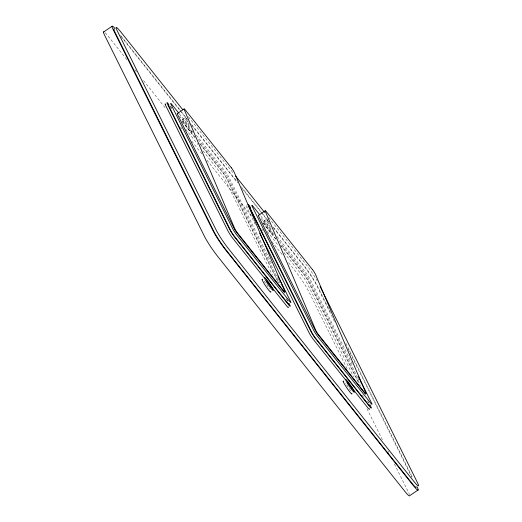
<?xml version="1.0" encoding="UTF-8"?>
<svg xmlns="http://www.w3.org/2000/svg" width="522" height="522" viewBox="0 0 522 522"><rect width="100%" height="100%" fill="white"/><g stroke="black" fill="none" stroke-linecap="round" stroke-linejoin="round"><path stroke-width="0.39" stroke-dasharray="2.61 1.96" d="M182.628 119.368L185.062 117.718M191.457 132.105L192.67 131.276M263.727 221.165L266.161 219.514M188.409 116.791L233.608 173.526M268.647 217.504L306.225 264.674A16.136 1.651 55.9 0 1 317.232 280.947M120.589 35.385L180.938 111.14M181.447 111.78L186.517 118.148M191.587 124.51L237.738 182.439M241.288 186.896L262.592 213.635M263.095 214.274L267.662 220.003M273.241 227.005L304.176 265.835A17.037 1.742 55.9 0 1 317.278 285.775L330.289 311.986M121.195 36.703L179.594 110.011M180.103 110.644L187.209 119.571M191.783 125.306L237.484 182.674M242.56 189.049L260.843 211.997M261.352 212.63L268.967 222.196M273.541 227.931L304.006 266.174A16.136 1.651 55.9 0 1 316.417 285.064L334.876 322.237M188.396 122.22L187.261 120.836L189.447 123.982M269.489 224.016L268.354 222.633L269.137 224.01M179.359 113.848L190.432 127.753M196.474 135.335L224.662 170.714A5.377 0.548 55.9 0 1 228.799 177.01L272.125 264.289M260.961 216.278L272.034 230.176M277.065 236.499L305.755 272.51A5.377 0.548 55.9 0 1 309.898 278.807L352.859 365.361M179.431 116.008L192.598 132.536M198.171 139.531L224.506 172.586A4.032 0.411 55.9 0 1 227.612 177.31L278.487 279.805M261.039 218.444L274.207 234.972M279.27 241.327L305.605 274.383A4.032 0.411 55.9 0 1 308.711 279.107L357.42 377.243M170.335 106.351L171.855 108.256M181.989 120.974L194.654 136.868M199.717 143.23L222.509 171.842A6.277 0.639 55.9 0 1 227.338 179.183L278.97 283.198M263.088 222.77L276.255 239.304M281.319 245.66L303.608 273.639A6.277 0.639 55.9 0 1 308.437 280.98L360.428 385.719M170.094 106.508L171.607 108.4M182.178 121.672L195.261 138.095M200.298 144.418L222.444 172.214A5.377 0.548 55.9 0 1 226.581 178.511L278.213 282.519M262.768 222.835L276.862 240.525M280.386 244.948L303.543 274.011A5.377 0.548 55.9 0 1 307.68 280.307L358.588 382.861M185.715 129.221L197.871 144.477M202.934 150.838L220.669 173.089A6.277 0.639 55.9 0 1 225.491 180.436L272.432 274.996M267.323 231.651L277.958 245.001M284.033 252.635L301.762 274.885A6.277 0.639 55.9 0 1 306.59 282.232L353.531 376.793M126.807 59.606L108.55 36.684A17.037 1.742 55.9 0 0 104.915 32.592M134.917 69.791L136.438 71.697M143.543 80.61L165.852 108.622M180.566 127.081L182.087 128.993M191.718 141.09L201.864 153.82M206.934 160.189L252.074 216.845M261.711 228.936L263.734 231.487M271.851 241.673L282.5 255.043M288.588 262.677L295.687 271.59A17.037 1.742 55.9 0 1 308.789 291.53L347.463 369.432M345.832 343.293L412.693 477.982M348.259 349.211L411.943 477.499M357.785 377.967L360.31 383.057M368.375 401.725L369.093 403.18M367.612 401.046L368.336 402.501M362.555 394.971L363.279 396.426M366.979 408.746L382.88 440.783M387.937 450.975L388.662 452.43M394.443 464.078L408.537 492.474A17.037 1.742 55.9 0 1 409.437 494.51M255.297 224.427L246.632 206.973A6.277 0.639 55.9 0 1 248.074 207.488M278.852 280.536L281.378 285.619M286.911 299.197L288.718 302.838M286.154 298.519L287.596 301.429M265.613 283.139A7.171 0.731 55.9 0 0 264.621 281.847A10.584 1.083 55.9 0 0 264.171 281.286M266.67 284.614A7.171 0.731 55.9 0 1 269.509 289.077M187.196 119.655A7.171 0.731 55.9 0 0 185.551 119.068A10.584 1.083 55.9 0 0 186.419 120.719A7.171 0.731 55.9 0 0 189.969 126.18M193.779 129.958A7.171 0.731 55.9 0 1 193.89 130.454M350.608 390.874A7.171 0.731 55.9 0 0 345.714 383.644A10.584 1.083 55.9 0 0 345.27 383.083M268.295 221.452A7.171 0.731 55.9 0 0 266.651 220.865A10.584 1.083 55.9 0 0 267.518 222.516A7.171 0.731 55.9 0 0 271.414 228.453M183.359 121.208A7.171 0.731 55.9 0 0 188.873 129.6A10.584 1.083 55.9 0 0 190.184 131.192A7.171 0.731 55.9 0 0 190.967 130.754A10.584 1.083 55.9 0 0 190.099 129.104A7.171 0.731 55.9 0 0 185.206 121.874A10.584 1.083 55.9 0 0 183.901 120.282A7.171 0.731 55.9 0 0 182.739 119.864A10.584 1.083 55.9 0 0 183.359 121.208M264.458 223.005A7.171 0.731 55.9 0 0 269.972 231.396A10.584 1.083 55.9 0 0 271.283 232.988A7.171 0.731 55.9 0 0 272.06 232.551A10.584 1.083 55.9 0 0 271.199 230.9A7.171 0.731 55.9 0 0 266.305 223.67A10.584 1.083 55.9 0 0 264.993 222.078A7.171 0.731 55.9 0 0 263.832 221.661A10.584 1.083 55.9 0 0 264.458 223.005"/><path stroke-width="0.78" d="M103.486 32.077L111.976 26.322M177.219 113.646L184.096 108.987M258.318 215.442L265.196 210.784M418.187 489.923L409.698 495.678A17.037 1.742 55.9 0 1 404.635 491.072L217.498 256.165A17.037 1.742 55.9 0 1 204.396 236.225L104.648 35.281A17.037 1.742 55.9 0 1 103.885 31.855M182.824 109.783L120.869 32.018A16.136 1.651 55.9 0 0 117.176 30.687L215.958 229.68A16.136 1.651 55.9 0 0 228.368 248.57L413.718 481.225A16.136 1.651 55.9 0 0 417.417 482.556L320.084 286.48M235.637 176.071L264.582 212.408M178.85 113.215L172.312 105A5.377 0.548 55.9 0 0 171.079 104.563L232.819 228.93A5.377 0.548 55.9 0 0 236.955 235.226L289.305 300.94A5.377 0.548 55.9 0 0 290.532 301.383L277.9 275.923M259.949 215.012L253.405 206.803A5.377 0.548 55.9 0 0 252.178 206.36L313.911 330.726A5.377 0.548 55.9 0 0 318.048 337.023L370.398 402.736A5.377 0.548 55.9 0 0 371.631 403.18L358.275 376.271M264.23 277.776L232.825 238.358A6.277 0.639 55.9 0 1 228.003 231.011L165.539 105.176A6.277 0.639 55.9 0 1 165.637 104.185M345.329 379.572L313.924 340.155A6.277 0.639 55.9 0 1 309.096 332.808L259.63 233.158M351.724 387.526L352.52 388.897L347.75 382.619L367.618 407.551A6.277 0.639 55.9 0 0 369.387 408.817M270.624 285.73L271.42 287.1L266.651 280.823L286.519 305.755A6.277 0.639 55.9 0 0 288.288 307.021M369.817 404.635L370.901 406.814A6.277 0.639 55.9 0 1 369.465 406.299L315.771 338.902A6.277 0.639 55.9 0 1 310.942 331.555L248.479 205.72A6.277 0.639 55.9 0 1 249.914 206.242M289.084 303.563L289.801 305.018A6.277 0.639 55.9 0 1 288.366 304.502L234.672 237.105A6.277 0.639 55.9 0 1 229.843 229.758L167.379 103.924A6.277 0.639 55.9 0 1 168.821 104.446M270.755 291.583A7.171 0.731 55.9 0 1 269.593 291.165A10.584 1.083 55.9 0 1 268.288 289.573A7.171 0.731 55.9 0 1 262.768 281.182A10.584 1.083 55.9 0 1 262.148 279.838A7.171 0.731 55.9 0 1 262.638 279.557M284.262 291.439A4.032 0.411 55.9 0 1 283.342 291.106L237.256 233.256A4.032 0.411 55.9 0 1 234.15 228.532L177.5 114.403A4.032 0.411 55.9 0 1 177.558 113.77M288.607 303.523A5.377 0.548 55.9 0 1 287.087 302.44L234.737 236.727A5.377 0.548 55.9 0 1 230.6 230.43L168.86 106.064A5.377 0.548 55.9 0 1 168.945 105.209M351.854 393.379A7.171 0.731 55.9 0 1 350.693 392.962A10.584 1.083 55.9 0 1 349.388 391.369A7.171 0.731 55.9 0 1 343.868 382.978A10.584 1.083 55.9 0 1 343.248 381.634A7.171 0.731 55.9 0 1 343.737 381.36M365.361 393.236A4.032 0.411 55.9 0 1 364.441 392.903L318.355 335.052A4.032 0.411 55.9 0 1 315.249 330.328L258.592 216.199A4.032 0.411 55.9 0 1 258.658 215.566M369.707 405.32A5.377 0.548 55.9 0 1 368.186 404.237L315.836 338.524A5.377 0.548 55.9 0 1 311.699 332.227L249.96 207.86A5.377 0.548 55.9 0 1 250.547 207.528M416.302 487.091A16.136 1.651 55.9 0 1 411.506 482.726L226.156 250.071A16.136 1.651 55.9 0 1 213.739 231.181L114.964 32.188A16.136 1.651 55.9 0 1 114.24 28.938M114.99 28.488A17.037 1.742 55.9 0 0 113.137 29.526L212.885 230.47A17.037 1.742 55.9 0 0 225.987 250.41L413.124 485.316A17.037 1.742 55.9 0 0 417.026 486.719M231.448 167.882L185.362 110.031A4.032 0.529 57.2 0 0 184.312 109.783L234.567 228.251A4.032 0.529 57.2 0 0 237.549 233.053L283.635 290.904A4.032 0.529 57.2 0 0 284.679 291.152L234.424 172.691A4.032 0.529 57.2 0 0 231.448 167.882M312.541 269.678L266.455 211.828A4.032 0.529 57.2 0 0 265.411 211.58L315.666 330.048A4.032 0.529 57.2 0 0 318.648 334.85L364.734 392.701A4.032 0.529 57.2 0 0 365.778 392.949L315.523 274.487A4.032 0.529 57.2 0 0 312.541 269.678M266.605 279.635A7.171 0.731 55.9 0 0 264.967 279.042A10.584 1.083 55.9 0 0 265.828 280.692A7.171 0.731 55.9 0 0 269.73 286.63A10.584 1.083 55.9 0 0 271.172 288.483A7.171 0.731 55.9 0 0 273.195 289.932A10.584 1.083 55.9 0 0 272.569 288.588A7.171 0.731 55.9 0 0 268.047 281.488A10.584 1.083 55.9 0 0 266.605 279.635M347.704 381.432A7.171 0.731 55.9 0 0 346.06 380.838A10.584 1.083 55.9 0 0 346.928 382.489A7.171 0.731 55.9 0 0 350.83 388.427A10.584 1.083 55.9 0 0 352.265 390.28A7.171 0.731 55.9 0 0 354.288 391.728A10.584 1.083 55.9 0 0 353.668 390.384A7.171 0.731 55.9 0 0 349.146 383.285A10.584 1.083 55.9 0 0 347.704 381.432"/></g></svg>
